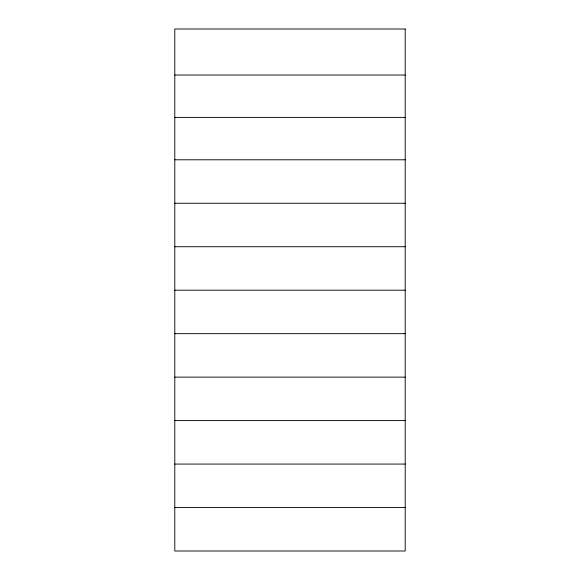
<?xml version="1.0" encoding="UTF-8"?>
<svg xmlns="http://www.w3.org/2000/svg" width="580" height="580" viewBox="0 0 580 580"><rect width="100%" height="100%" fill="white"/><g stroke="black" fill="none" stroke-linecap="round" stroke-linejoin="round"><path stroke-width="0.87" d="M174.79 75.03L405.21 75.03M174.79 117.406L405.21 117.406M174.79 159.79L405.21 159.79M174.79 203.261L405.21 203.261M174.79 246.725L405.21 246.725M174.79 290.196L405.21 290.196M174.79 333.66L405.21 333.66M174.79 377.13L405.21 377.13M174.79 420.594L405.21 420.594M174.79 464.065L405.21 464.065M174.79 507.529L405.21 507.529M405.21 29L174.79 29L174.79 551L405.21 551L405.21 29"/></g></svg>
